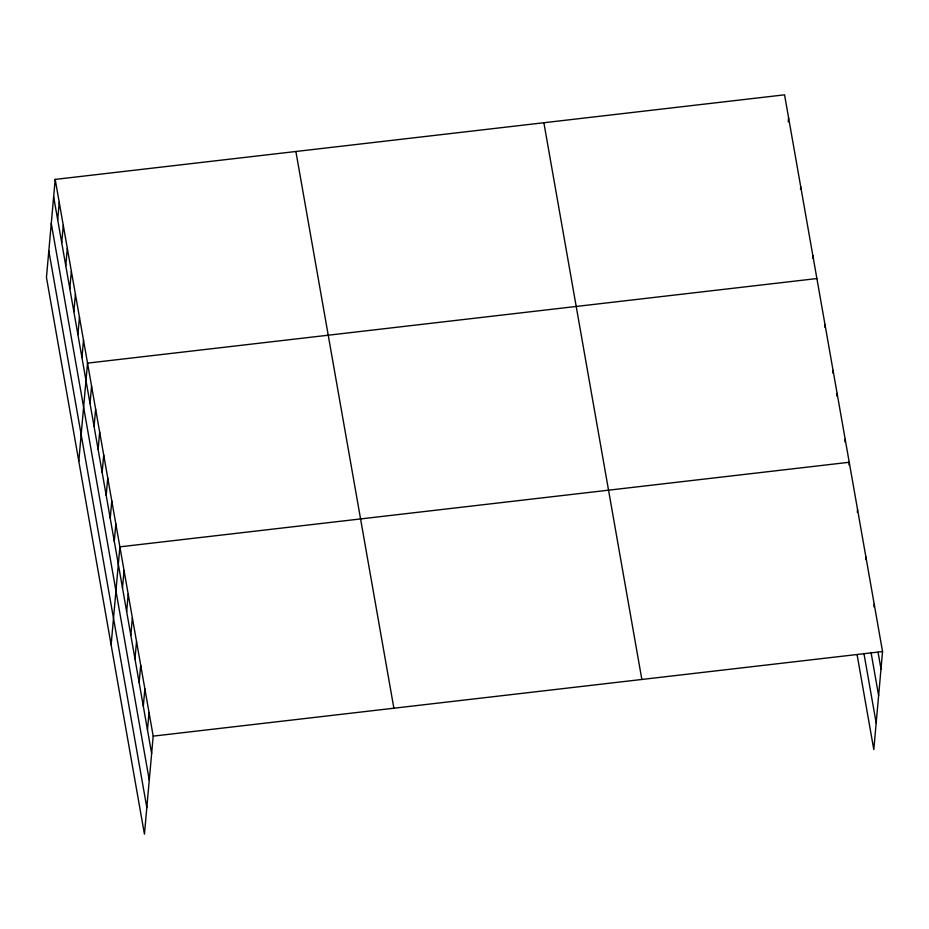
<?xml version="1.0" encoding="UTF-8"?>
<svg xmlns="http://www.w3.org/2000/svg" width="929" height="929" viewBox="0 0 929 929"><rect width="100%" height="100%" fill="white"/><g stroke="black" fill="none" stroke-linecap="round" stroke-linejoin="round"><path stroke-width="1.39" d="M55.194 179.402L46.45 277.446L144.448 834.172L153.192 736.128L55.194 179.402L784.552 94.828L882.55 651.554L873.806 749.598L857.142 654.957M57.691 219.778L59.247 202.371M61.732 242.748L63.288 225.329M65.773 265.706L67.329 248.298M69.814 288.675L71.37 271.256M73.855 311.633L75.412 294.226M77.897 334.603L79.453 317.195M81.938 357.572L83.494 340.153M78.791 461.167L87.535 363.123L816.893 278.549M90.032 403.5L91.576 386.092M94.073 426.457L95.617 409.05M98.114 449.427L99.67 432.02M102.155 472.396L103.711 454.978M106.196 495.354L107.752 477.947M110.237 518.324L111.794 500.917M114.279 541.293L115.835 523.875M111.132 644.889L119.876 546.844L849.234 462.27L848.99 464.953M122.489 587.918L124.045 570.499M126.658 611.572L128.202 594.165M130.815 635.239L132.371 617.831M134.984 658.893L136.54 641.486M139.141 682.56L140.697 665.152M143.31 706.214L144.866 688.807M147.479 729.88L149.035 712.473M788.245 121.815L788.593 117.797M800.484 189.365L800.728 186.694M812.608 258.262L812.852 255.58M824.743 327.159L824.975 324.476M832.825 373.086L833.058 370.404M836.866 396.056L837.11 393.373M844.949 441.983L845.193 439.301M857.328 512.274L857.56 509.591M865.654 559.595L865.886 556.912M873.98 606.916L874.224 604.233M153.192 736.128L882.55 651.554M878.056 652.263L880.994 668.973M871.03 652.425L878.625 695.577M863.924 653.401L876.175 722.994M543.871 122.733L641.858 679.471M295.887 151.497L393.884 708.223M53.65 196.809L151.636 753.547M51.269 223.424L149.267 780.151M48.819 250.83L146.817 807.568"/></g></svg>
